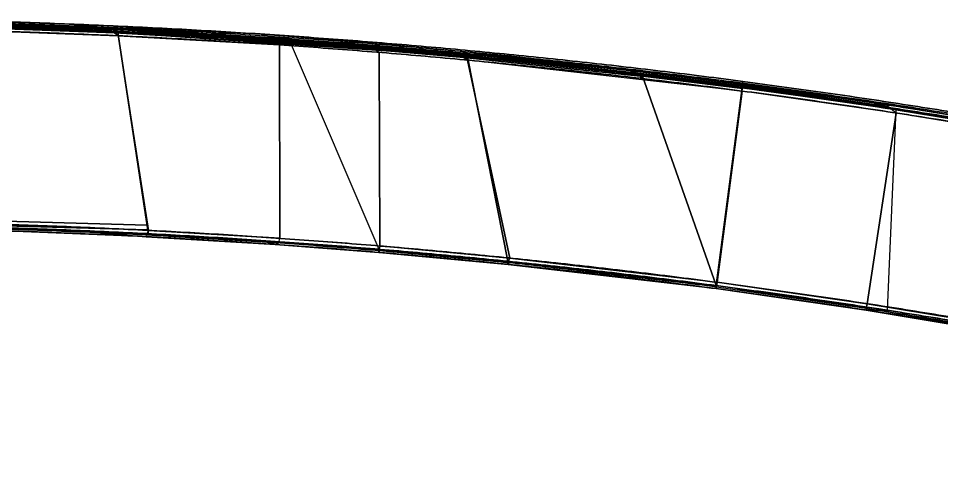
# Model space of a CAD drawing. Extents: x -208 to 220, y -49 to -19.
# Drawn here: x -140.85 to -98.23, y -39.84 to -19.22 of the extents above; entities that cross this region are included whole.
import ezdxf

# ---------------------------------------------------------------- set-up
doc = ezdxf.new("R2010")
doc.units = 0
doc.header["$MEASUREMENT"] = 0
doc.layers.add('IGES level 0', color=253, linetype='Continuous')

msp = doc.modelspace()

# ---------------------------------------------------------------- linework, layer by layer
at = {"extrusion": (-0.003144, -0.99987, 0.015831)}
for p, q in [((-136.555, -19.791, -5.737), (-137.586, -19.655, -5.527)), ((-136.249, -20.018, -5.821), (-136.555, -19.791, -5.737)), ((-136.252, -19.868, 3.678), (-135.76, -19.63, 3.374)), ((-129.127, -20.205, -5.728), (-130.218, -20.042, -5.519)), ((-128.801, -20.441, -5.812), (-129.127, -20.205, -5.728)), ((-124.505, -20.545, -5.721), (-125.136, -20.403, -5.511)), ((-124.192, -20.784, -5.805), (-124.505, -20.545, -5.721)), ((-120.439, -20.896, -5.714), (-121.266, -20.729, -5.505)), ((-120.119, -20.99, 3.7), (-119.739, -20.814, 3.61)), ((-120.116, -21.141, -5.798), (-120.439, -20.896, -5.714)), ((-112.223, -21.757, -5.699), (-112.632, -21.618, -5.489)), ((-112.05, -21.992, -5.783), (-112.223, -21.757, -5.699)), ((-112.052, -21.842, 3.716), (-111.069, -21.756, 3.415)), ((-107.404, -22.356, -5.688), (-107.742, -22.22, -5.478)), ((-107.434, -22.417, 3.727), (-107.577, -22.191, 3.423)), ((-107.431, -22.568, -5.772), (-107.404, -22.356, -5.688)), ((-100.659, -23.312, -5.671), (-101.332, -23.119, -5.462)), ((-100.696, -23.182, 3.441), (-100.725, -23.368, 3.744)), ((-100.315, -23.581, -5.754), (-100.659, -23.312, -5.671)), ((-134.949, -29.286, -5.374), (-134.93, -29.202, -5.587)), ((-134.839, -28.996, -5.678), (-134.93, -29.202, -5.587)), ((-128.982, -29.644, -5.366), (-128.829, -29.57, -5.58)), ((-124.205, -30.009, -5.359), (-124.191, -29.925, -5.573)), ((-118.241, -30.562, -5.349), (-118.254, -30.476, -5.562))]:
    msp.add_line(p, q, dxfattribs=at)
for points in [[(-142.606, -19.574, -5.742), (-143.913, -19.45, -5.532), (-137.586, -19.655, -5.527), (-136.555, -19.791, -5.737)], [(-143.733, -19.316, 3.367), (-138.448, -19.486, 3.371), (-134.919, -19.787, -5.524), (-142.123, -19.499, -5.531)], [(-142.286, -19.69, -5.784), (-142.606, -19.574, -5.742), (-136.555, -19.791, -5.737), (-136.402, -19.905, -5.779)], [(-141.971, -19.655, 3.673), (-141.965, -19.55, 3.627), (-136.006, -19.749, 3.526), (-136.252, -19.868, 3.678)], [(-141.965, -19.55, 3.627), (-141.963, -19.444, 3.582), (-135.883, -19.689, 3.45), (-136.006, -19.749, 3.526)], [(-134.919, -19.787, -5.524), (-128.952, -20.145, -5.517), (-129.623, -19.959, 3.381), (-138.448, -19.486, 3.371)], [(-134.902, -28.752, 3.533), (-142.031, -28.556, 3.814), (-141.968, -19.655, 3.673), (-136.252, -19.868, 3.678)], [(-141.971, -19.655, 3.673), (-136.252, -19.868, 3.678), (-134.902, -28.752, 3.533), (-142.031, -28.556, 3.814)], [(-141.965, -19.805, -5.826), (-136.249, -20.018, -5.821), (-134.839, -28.996, -5.678), (-142.028, -28.706, -5.685)], [(-136.555, -19.791, -5.737), (-137.586, -19.655, -5.527), (-130.218, -20.042, -5.519), (-129.127, -20.205, -5.728)], [(-136.402, -19.905, -5.779), (-136.555, -19.791, -5.737), (-129.127, -20.205, -5.728), (-128.964, -20.323, -5.77)], [(-128.801, -20.441, -5.812), (-128.964, -20.323, -5.77), (-136.402, -19.905, -5.779), (-136.249, -20.018, -5.821)], [(-136.252, -19.868, 3.678), (-136.006, -19.749, 3.526), (-119.945, -20.91, 3.659), (-120.119, -20.99, 3.7)], [(-124.207, -29.868, 3.54), (-134.837, -29.18, 3.526), (-136.252, -19.868, 3.678), (-128.251, -20.425, 3.689)], [(-134.839, -28.996, -5.678), (-128.78, -29.362, -5.671), (-128.801, -20.441, -5.812), (-136.249, -20.018, -5.821)], [(-136.006, -19.749, 3.526), (-135.883, -19.689, 3.45), (-119.876, -20.877, 3.642), (-119.945, -20.91, 3.659)], [(-135.883, -19.689, 3.45), (-135.76, -19.63, 3.374), (-119.816, -20.85, 3.628), (-119.876, -20.877, 3.642)], [(-128.952, -20.145, -5.517), (-124.175, -20.51, -5.51), (-124.177, -20.369, 3.389), (-129.623, -19.959, 3.381)], [(-129.127, -20.205, -5.728), (-130.218, -20.042, -5.519), (-125.136, -20.403, -5.511), (-124.505, -20.545, -5.721)], [(-128.964, -20.323, -5.77), (-129.127, -20.205, -5.728), (-124.505, -20.545, -5.721), (-124.348, -20.664, -5.763)], [(-128.801, -20.441, -5.812), (-128.964, -20.323, -5.77), (-124.348, -20.664, -5.763), (-124.192, -20.784, -5.805)], [(-128.78, -29.362, -5.671), (-124.157, -29.716, -5.664), (-124.192, -20.784, -5.805), (-128.801, -20.441, -5.812)], [(-120.119, -20.99, 3.7), (-128.251, -20.425, 3.689), (-124.207, -29.868, 3.54), (-118.244, -30.421, 3.55)], [(-124.505, -20.545, -5.721), (-125.136, -20.403, -5.511), (-121.266, -20.729, -5.505), (-120.439, -20.896, -5.714)], [(-124.177, -20.369, 3.389), (-118.214, -20.922, 3.4), (-118.211, -21.063, -5.499), (-124.175, -20.51, -5.51)], [(-124.348, -20.664, -5.763), (-124.505, -20.545, -5.721), (-120.439, -20.896, -5.714), (-120.278, -21.018, -5.756)], [(-124.192, -20.784, -5.805), (-124.348, -20.664, -5.763), (-120.278, -21.018, -5.756), (-120.116, -21.141, -5.798)], [(-124.157, -29.716, -5.664), (-118.154, -30.274, -5.653), (-120.116, -21.141, -5.798), (-124.192, -20.784, -5.805)], [(-120.439, -20.896, -5.714), (-121.266, -20.729, -5.505), (-112.632, -21.618, -5.489), (-112.223, -21.757, -5.699)], [(-120.119, -20.99, 3.7), (-119.876, -20.877, 3.642), (-111.561, -21.799, 3.566), (-112.052, -21.842, 3.716)], [(-111.561, -21.799, 3.566), (-111.069, -21.756, 3.415), (-119.739, -20.814, 3.61), (-119.876, -20.877, 3.642)], [(-120.278, -21.018, -5.756), (-120.439, -20.896, -5.714), (-112.223, -21.757, -5.699), (-112.136, -21.875, -5.741)], [(-120.116, -21.141, -5.798), (-120.278, -21.018, -5.756), (-112.136, -21.875, -5.741), (-112.05, -21.992, -5.783)], [(-108.634, -31.542, 3.571), (-112.052, -21.842, 3.716), (-120.119, -20.99, 3.7), (-118.244, -30.421, 3.55)], [(-118.154, -30.274, -5.653), (-108.593, -31.391, -5.633), (-107.431, -22.568, -5.772), (-120.116, -21.141, -5.798)], [(-118.214, -20.922, 3.4), (-108.604, -22.044, 3.42), (-108.602, -22.185, -5.479), (-118.211, -21.063, -5.499)], [(-112.223, -21.757, -5.699), (-112.632, -21.618, -5.489), (-107.742, -22.22, -5.478), (-107.404, -22.356, -5.688)], [(-112.136, -21.875, -5.741), (-112.223, -21.757, -5.699), (-107.404, -22.356, -5.688), (-107.416, -22.462, -5.73)], [(-107.431, -22.568, -5.772), (-107.416, -22.462, -5.73), (-112.136, -21.875, -5.741), (-112.05, -21.992, -5.783)], [(-112.052, -21.842, 3.716), (-111.561, -21.799, 3.566), (-107.506, -22.304, 3.575), (-107.434, -22.417, 3.727)], [(-108.634, -31.542, 3.571), (-107.434, -22.417, 3.727), (-112.052, -21.842, 3.716), (-108.634, -31.542, 3.571)], [(-107.506, -22.304, 3.575), (-107.577, -22.191, 3.423), (-111.069, -21.756, 3.415), (-111.561, -21.799, 3.566)], [(-108.602, -22.185, -5.479), (-101.678, -23.17, -5.461), (-100.696, -23.182, 3.441), (-108.604, -22.044, 3.42)], [(-100.317, -23.431, 3.745), (-107.434, -22.419, 3.727), (-108.634, -31.542, 3.571), (-100.725, -32.681, 3.591)], [(-108.593, -31.391, -5.633), (-101.662, -32.377, -5.615), (-100.315, -23.581, -5.754), (-107.431, -22.568, -5.772)], [(-107.404, -22.356, -5.688), (-107.742, -22.22, -5.478), (-101.332, -23.119, -5.462), (-100.659, -23.312, -5.671)], [(-107.506, -22.304, 3.575), (-107.577, -22.191, 3.423), (-100.696, -23.182, 3.441), (-100.71, -23.275, 3.592)], [(-107.434, -22.419, 3.727), (-107.506, -22.304, 3.575), (-100.71, -23.275, 3.592), (-100.721, -23.373, 3.744)], [(-101.678, -23.17, -5.461), (-93.268, -24.57, -5.437), (-93.755, -24.342, 3.461), (-100.696, -23.182, 3.441)], [(-93.398, -24.497, -5.65), (-93.429, -24.399, -5.439), (-101.332, -23.119, -5.462), (-100.659, -23.312, -5.671)], [(-93.785, -33.841, 3.611), (-100.725, -32.681, 3.591), (-100.317, -23.431, 3.745), (-93.173, -24.603, 3.765)], [(-101.662, -32.377, -5.615), (-93.343, -33.76, -5.591), (-93.17, -24.753, -5.734), (-100.315, -23.581, -5.754)], [(-142.037, -28.769, 3.73), (-142.028, -28.556, 3.814), (-134.902, -28.752, 3.533), (-134.871, -28.963, 3.529)], [(-143.763, -28.814, 3.518), (-138.478, -28.984, 3.522), (-134.949, -29.286, -5.374), (-142.153, -28.998, -5.38)], [(-142.111, -28.867, 3.519), (-142.037, -28.769, 3.73), (-134.87, -28.963, 3.529), (-134.837, -29.18, 3.526)], [(-134.949, -29.286, -5.374), (-128.982, -29.644, -5.366), (-129.653, -29.457, 3.532), (-138.478, -28.984, 3.522)], [(-134.949, -29.286, -5.374), (-134.93, -29.202, -5.587), (-128.829, -29.57, -5.58), (-128.982, -29.644, -5.366)], [(-128.829, -29.57, -5.58), (-128.78, -29.362, -5.671), (-134.839, -28.996, -5.678), (-134.93, -29.202, -5.587)], [(-128.829, -29.57, -5.58), (-128.78, -29.362, -5.671), (-124.157, -29.716, -5.664), (-124.191, -29.925, -5.573)], [(-128.982, -29.644, -5.366), (-124.205, -30.009, -5.359), (-124.207, -29.868, 3.54), (-129.653, -29.457, 3.532)], [(-118.254, -30.476, -5.562), (-118.154, -30.274, -5.653), (-124.157, -29.716, -5.664), (-124.191, -29.925, -5.573)], [(-124.207, -29.868, 3.54), (-118.244, -30.421, 3.55), (-118.241, -30.562, -5.349), (-124.205, -30.009, -5.359)], [(-124.205, -30.009, -5.359), (-124.191, -29.925, -5.573), (-118.254, -30.476, -5.562), (-118.241, -30.562, -5.349)], [(-118.241, -30.562, -5.349), (-118.254, -30.476, -5.562), (-124.191, -29.925, -5.573), (-124.198, -30.009, -5.359)], [(-118.254, -30.476, -5.562), (-118.154, -30.274, -5.653), (-108.593, -31.391, -5.633), (-108.62, -31.6, -5.542)], [(-108.632, -31.683, -5.328), (-108.622, -31.599, -5.542), (-118.254, -30.476, -5.562), (-118.241, -30.562, -5.349)], [(-118.244, -30.421, 3.55), (-108.634, -31.542, 3.571), (-108.632, -31.683, -5.328), (-118.241, -30.562, -5.349)], [(-101.707, -32.584, -5.524), (-101.662, -32.377, -5.615), (-108.593, -31.391, -5.633), (-108.622, -31.599, -5.542)], [(-108.632, -31.683, -5.328), (-101.708, -32.669, -5.311), (-100.725, -32.681, 3.591), (-108.634, -31.542, 3.571)], [(-108.632, -31.683, -5.328), (-108.62, -31.6, -5.542), (-101.707, -32.584, -5.524), (-101.708, -32.669, -5.311)], [(-93.317, -33.979, -5.5), (-93.343, -33.76, -5.591), (-101.662, -32.377, -5.615), (-101.707, -32.584, -5.524)], [(-101.709, -32.669, -5.311), (-101.707, -32.584, -5.524), (-93.317, -33.979, -5.5), (-93.297, -34.069, -5.286)], [(-101.708, -32.669, -5.311), (-93.297, -34.069, -5.286), (-93.785, -33.841, 3.611), (-100.725, -32.681, 3.591)]]:
    msp.add_3dface(points)
at = {"layer": 'IGES level 0', "color": 253, "extrusion": (0.000282007, -0.015832, -0.999875)}
for points, weights in [([(-64.846, -30.6, 3.78), (-92.9, -23.182, 3.655), (-121.67, -19.396, 3.587), (-150.689, -19.305, 3.577)], [0.816490653338, 0.812057948424, 0.812057948424, 0.816490653338]), ([(-150.689, -19.516, 3.668), (-121.689, -19.607, 3.678), (-92.937, -23.39, 3.746), (-64.901, -30.804, 3.871)], [1, 0.994571027976, 0.994571027976, 1]), ([(-64.901, -30.804, 3.871), (-92.937, -23.39, 3.746), (-121.689, -19.607, 3.678), (-150.689, -19.516, 3.668)], [1, 0.994571027976, 0.994571027976, 1]), ([(-64.824, -30.519, 3.567), (-92.885, -23.098, 3.441), (-121.663, -19.312, 3.373), (-150.688, -19.221, 3.364)], [1, 0.994571027976, 0.994571027976, 1]), ([(-150.688, -19.221, 3.364), (-121.663, -19.312, 3.373), (-92.885, -23.098, 3.441), (-64.824, -30.519, 3.567)], [1, 0.994571027976, 0.994571027976, 1]), ([(-150.686, -19.361, -5.535), (-121.66, -19.453, -5.526), (-92.882, -23.239, -5.457), (-64.821, -30.66, -5.332)], [1, 0.994571027976, 0.994571027976, 1]), ([(-64.821, -30.66, -5.332), (-92.882, -23.239, -5.457), (-121.66, -19.453, -5.526), (-150.686, -19.361, -5.535)], [1, 0.994571027976, 0.994571027976, 1]), ([(-150.686, -19.453, -5.746), (-121.668, -19.544, -5.736), (-92.897, -23.329, -5.668), (-64.844, -30.748, -5.543)], [0.816490653338, 0.812057948424, 0.812057948424, 0.816490653338]), ([(-64.898, -30.954, -5.627), (-92.934, -23.54, -5.753), (-121.687, -19.757, -5.821), (-150.687, -19.666, -5.83)], [1, 0.994571027976, 0.994571027976, 1]), ([(-150.687, -19.666, -5.83), (-121.687, -19.757, -5.821), (-92.934, -23.54, -5.753), (-64.898, -30.954, -5.627)], [1, 0.994571027976, 0.994571027976, 1]), ([(-150.718, -28.719, 3.514), (-122.503, -28.808, 3.523), (-94.53, -32.489, 3.59), (-67.253, -39.702, 3.712)], [1, 0.994571027976, 0.994571027976, 1]), ([(-67.253, -39.702, 3.712), (-94.53, -32.489, 3.59), (-122.503, -28.808, 3.523), (-150.718, -28.719, 3.514)], [1, 0.994571027976, 0.994571027976, 1]), ([(-67.25, -39.843, -5.187), (-94.527, -32.63, -5.309), (-122.501, -28.949, -5.375), (-150.716, -28.86, -5.385)], [1, 0.994571027976, 0.994571027976, 1]), ([(-150.716, -28.86, -5.385), (-122.501, -28.949, -5.375), (-94.527, -32.63, -5.309), (-67.25, -39.843, -5.187)], [1, 0.994571027976, 0.994571027976, 1]), ([(-150.715, -28.565, -5.689), (-122.474, -28.654, -5.68), (-94.475, -32.338, -5.614), (-67.173, -39.557, -5.492)], [1, 0.994571027976, 0.994571027976, 1]), ([(-67.173, -39.557, -5.492), (-94.475, -32.338, -5.614), (-122.474, -28.654, -5.68), (-150.715, -28.565, -5.689)], [1, 0.994571027976, 0.994571027976, 1]), ([(-150.715, -28.776, -5.598), (-122.493, -28.864, -5.589), (-94.512, -32.546, -5.523), (-67.228, -39.761, -5.401)], [0.816490653338, 0.812057948424, 0.812057948424, 0.816490653338])]:
    msp.add_rational_spline(points, weights, degree=3, dxfattribs=at)
at = {"layer": 'IGES level 0', "color": 253, "extrusion": (0.991451, -0.130457, 0.002345)}
for points in [[(-107.434, -22.417, 3.727), (-107.411, -22.243, 3.724), (-107.395, -22.122, 3.598), (-107.395, -22.125, 3.422)], [(-108.632, -31.683, -5.328), (-108.632, -31.686, -5.504), (-108.615, -31.565, -5.63), (-108.593, -31.391, -5.633)]]:
    msp.add_rational_spline(points, [0.952683374718, 0.766660374631, 0.766660374631, 0.952683374718], degree=3, dxfattribs=at)
at = {"layer": 'IGES level 0', "color": 253, "extrusion": (-0.991451, 0.130457, -0.002345)}
for points in [[(-107.431, -22.568, -5.772), (-107.408, -22.394, -5.775), (-107.392, -22.269, -5.653), (-107.392, -22.266, -5.477)], [(-108.634, -31.542, 3.571), (-108.634, -31.54, 3.746), (-108.618, -31.415, 3.869), (-108.595, -31.24, 3.866)]]:
    msp.add_rational_spline(points, [0.952683374718, 0.766660374631, 0.766660374631, 0.952683374718], degree=3, dxfattribs=at)
at = {"layer": 'IGES level 0', "color": 253, "extrusion": (-0.999841, -0.01781, 0)}
msp.add_open_spline([(-108.634, -31.542, 3.571), (-108.633, -31.613, -0.879), (-108.632, -31.683, -5.328)], degree=2, dxfattribs=at)

doc.saveas('drawing.dxf')
